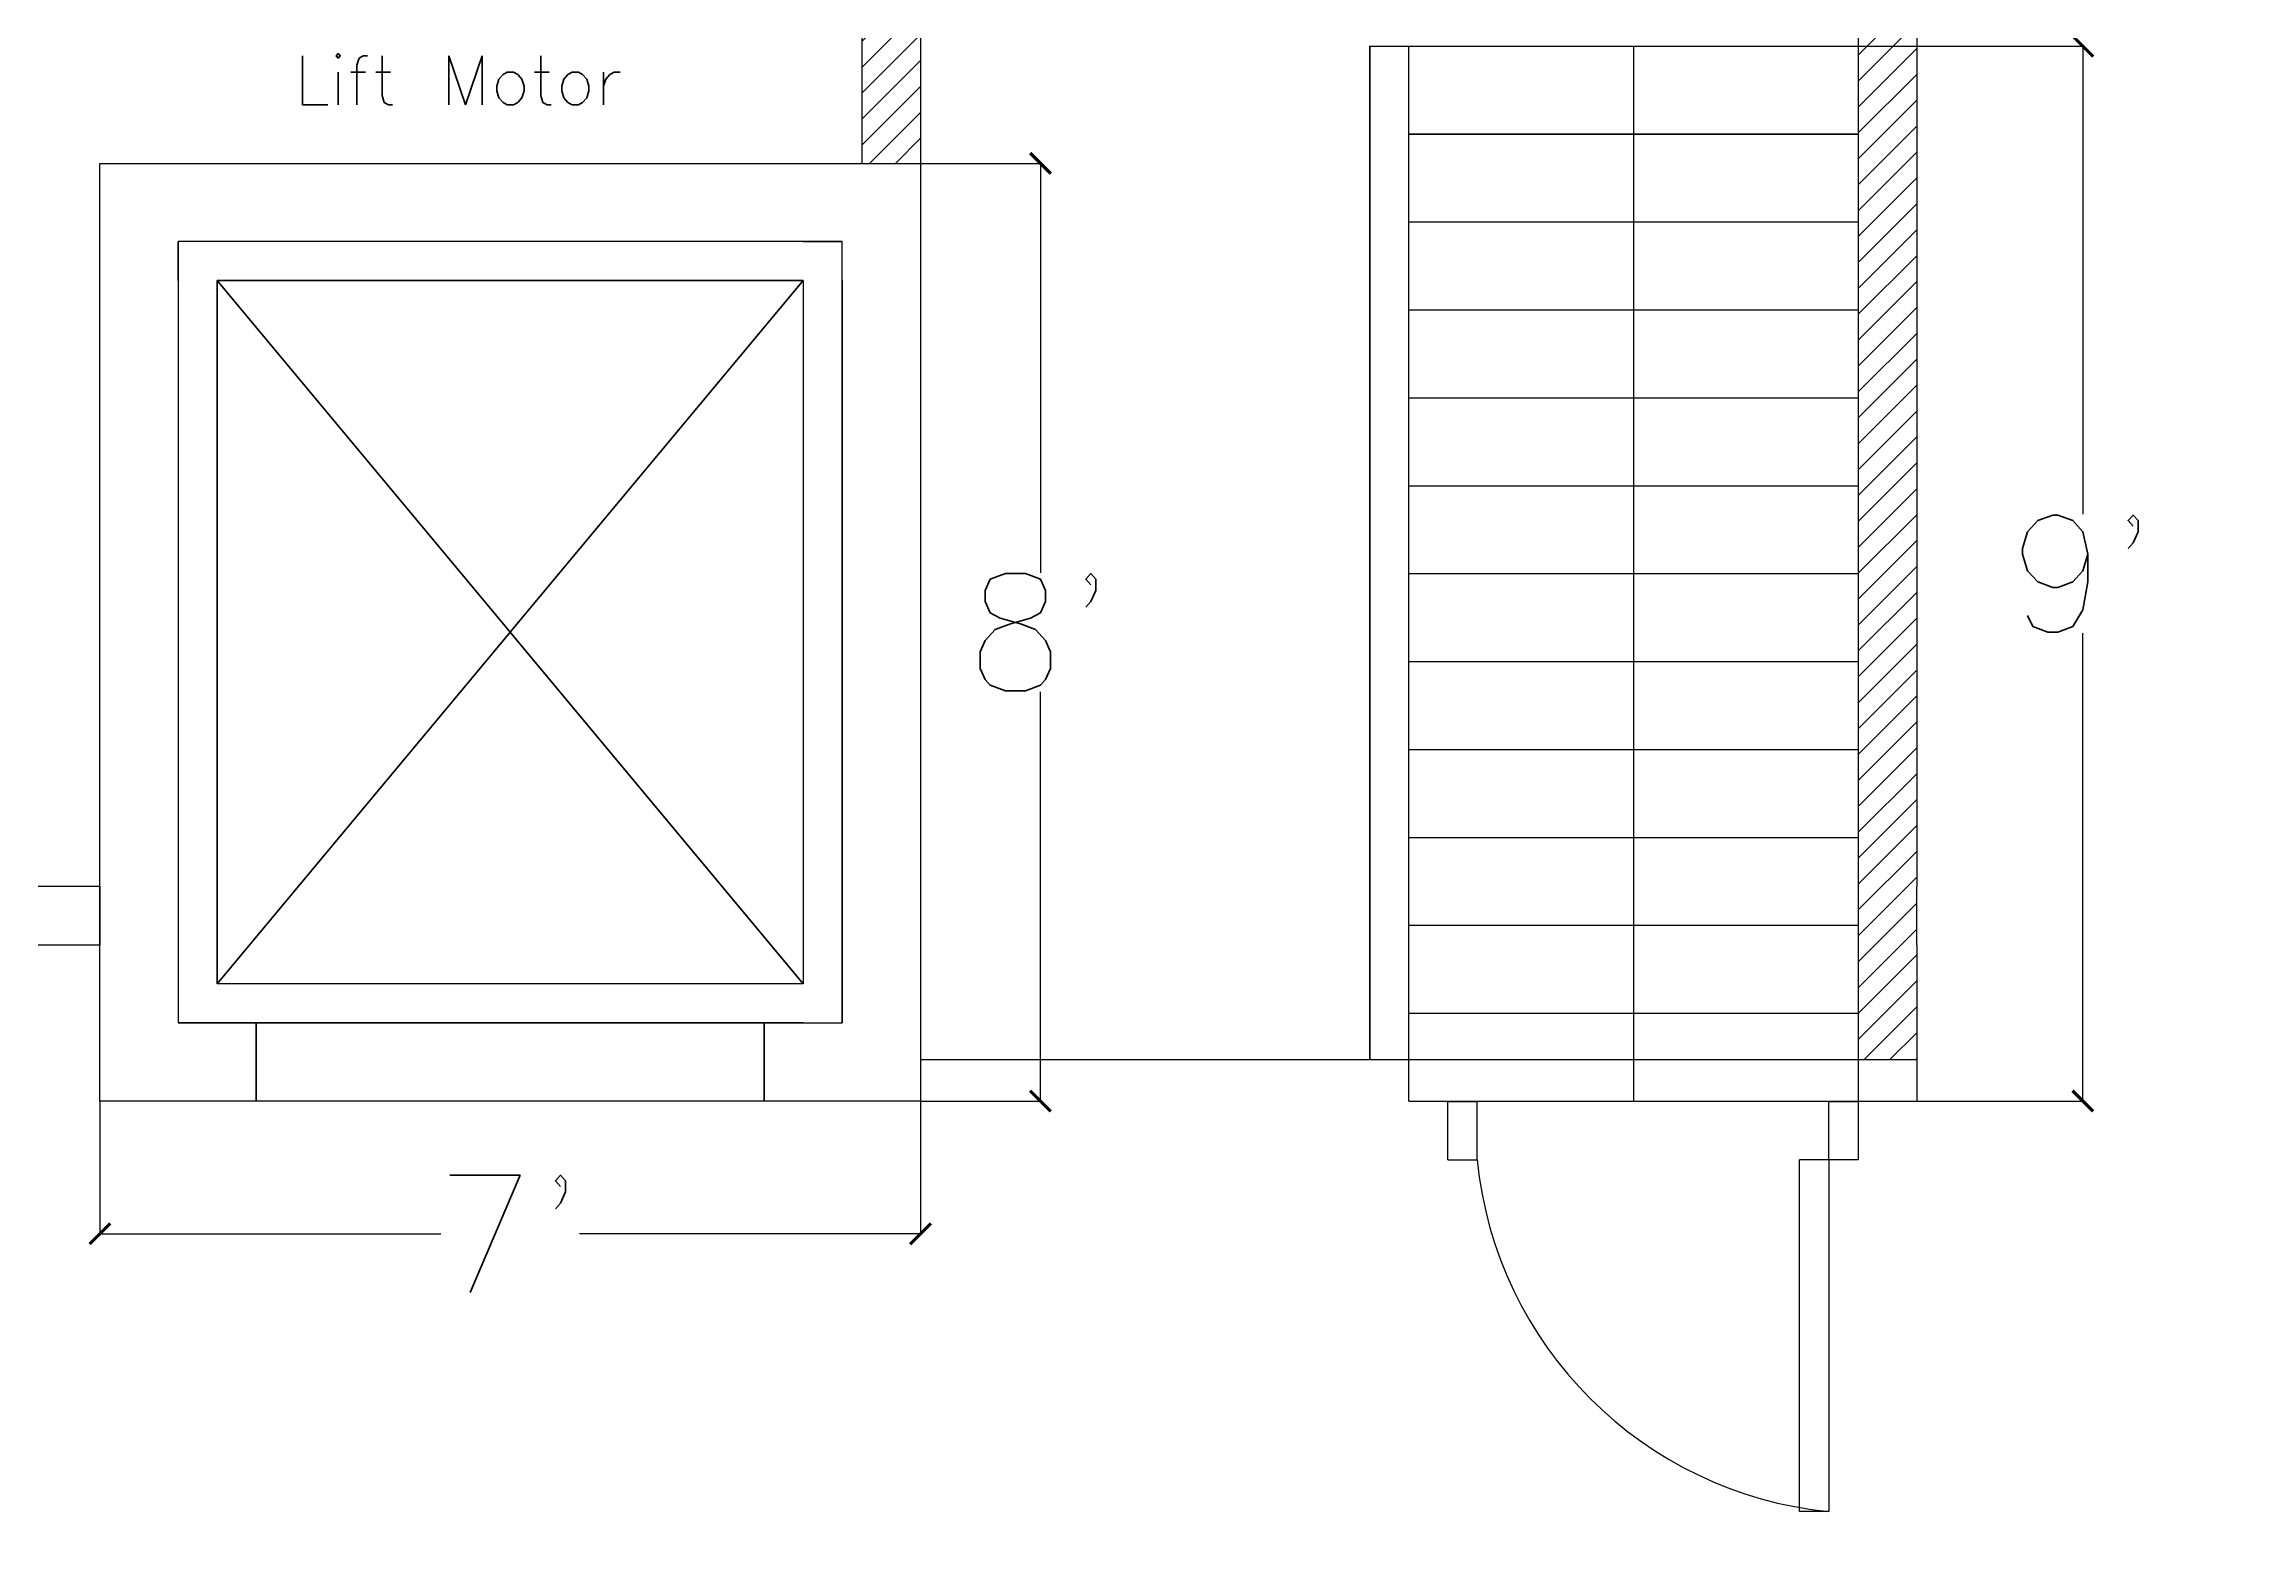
# Model space of a CAD drawing. Header units: inches. Extents: x 474 to 5633, y -332 to 1348.
# Drawn here: x 1923.6 to 2149.6, y 216.6 to 371 of the extents above; entities that cross this region are included whole.
import ezdxf

# ---------------------------------------------------------------- set-up
doc = ezdxf.new("R2010")
doc.units = ezdxf.units.IN
doc.header["$LTSCALE"] = 20
doc.header["$MEASUREMENT"] = 0
for name, color, linetype, plot in [('Dimensions', 9, 'Continuous', False), ('Doors', 6, 'Continuous', False), ('Hatches', 3, 'Continuous', False), ('Pillars', 200, 'Continuous', False)]:
    doc.layers.add(name, color=color, linetype=linetype, plot=plot)
doc.layers.add('Lift and Stairs', color=60, linetype='Continuous')
doc.styles.get("Standard").update_dxf_attribs({"font": 'txt.shx', "height": 12})
doc.dimstyles.new('iut', dxfattribs={"dimtxt": 0.18, "dimasz": 2.1175, "dimexe": 0.18, "dimexo": 0.0625, "dimgap": 0.09, "dimtad": 0, "dimtih": 1, "dimtoh": 1, "dimzin": 0, "dimdsep": 46, "dimlunit": 4, "dimtxsty": 'Standard', "dimblk": 'ARCHTICK', "dimcen": 0.09, "dimadec": 0, "dimazin": 0, "dimtfac": 1, "dimtofl": 0, "dimtmove": 0, "dimatfit": 3, "dimldrblk": 'ARCHTICK', "dimfxl": 1, "dimtolj": 1, "dimtzin": 0, "dimarcsym": 0})

# ---------------------------------------------------------------- blocks, each defined once
blk = doc.blocks.new('BDoor3')
at = {"layer": 'Doors'}
for p, q in [((-42, -6), (-42, 0)), ((-42, 0), (-39, 0)), ((-39, -6), (-39, 0)), ((-3, 0), (0, 0)), ((-3, -6), (-3, 0)), ((0, 0), (0, -6)), ((-42, -6), (-39, -6)), ((-3, -6), (-6, -6)), ((-6, -42), (-6, -6)), ((0, -6), (-3, -6)), ((-3, -6), (-3, -42)), ((-3, -42), (-6, -42))]:
    blk.add_line(p, q, dxfattribs=at)
blk.add_arc((0.99, -2.01), 40.19, 185.6957, 264.3043, dxfattribs=at)
blk = doc.blocks.new('_ArchTick')
at = {"color": 0, "linetype": 'ByBlock', "const_width": 0.15}
blk.add_lwpolyline([(-0.5, -0.5), (0.5, 0.5)], dxfattribs=at)
blk = doc.blocks.new('*D82')
at = {"layer": 'Defpoints', "color": 0, "transparency": 16777216}
for p in [(2013.33, 358.78), (2013.33, 262.78), (2025.62, 262.78)]:
    blk.add_point(p, dxfattribs=at)
at = {"layer": 'Dimensions', "color": 0, "lineweight": -2, "transparency": 16777216}
for p, q in [((2013.39, 358.78), (2025.8, 358.78)), ((2025.62, 358.78), (2025.62, 316.87)), ((2025.62, 262.78), (2025.62, 304.69)), ((2013.39, 262.78), (2025.8, 262.78))]:
    blk.add_line(p, q, dxfattribs=at)
at = {"layer": 'Dimensions', "color": 0, "lineweight": -2, "transparency": 16777216, "xscale": 2.1175, "yscale": 2.1175, "zscale": 2.1175}
for p, rotation in [((2025.62, 358.78), 90), ((2025.62, 262.78), 270)]:
    blk.add_blockref('_ArchTick', p, dxfattribs=dict(at, rotation=rotation))
at = {"layer": 'Dimensions', "color": 0, "transparency": 16777216, "insert": (2025.62, 310.78), "char_height": 12, "attachment_point": 5}
blk.add_mtext("\\A1;8'", dxfattribs=at)
blk = doc.blocks.new('*D83')
at = {"layer": 'Defpoints', "color": 0, "transparency": 16777216}
for p in [(2109.33, 370.78), (2109.33, 262.78), (2132.33, 262.78)]:
    blk.add_point(p, dxfattribs=at)
at = {"layer": 'Dimensions', "color": 0, "lineweight": -2, "transparency": 16777216}
for p, q in [((2109.39, 370.78), (2132.51, 370.78)), ((2132.33, 370.78), (2132.33, 322.87)), ((2132.33, 262.78), (2132.33, 310.69)), ((2109.39, 262.78), (2132.51, 262.78))]:
    blk.add_line(p, q, dxfattribs=at)
at = {"layer": 'Dimensions', "color": 0, "lineweight": -2, "transparency": 16777216, "xscale": 2.1175, "yscale": 2.1175, "zscale": 2.1175}
for p, rotation in [((2132.33, 370.78), 90), ((2132.33, 262.78), 270)]:
    blk.add_blockref('_ArchTick', p, dxfattribs=dict(at, rotation=rotation))
at = {"layer": 'Dimensions', "color": 0, "transparency": 16777216, "insert": (2132.33, 316.78), "char_height": 12, "attachment_point": 5}
blk.add_mtext("\\A1;9'", dxfattribs=at)
blk = doc.blocks.new('*D84')
at = {"layer": 'Defpoints', "color": 0, "transparency": 16777216}
for p in [(1929.33, 262.78), (2013.33, 262.78), (2013.33, 249.19)]:
    blk.add_point(p, dxfattribs=at)
at = {"layer": 'Dimensions', "color": 0, "lineweight": -2, "transparency": 16777216}
for p, q in [((1929.33, 262.72), (1929.33, 249.01)), ((2013.33, 262.72), (2013.33, 249.01)), ((1929.33, 249.19), (1964.24, 249.19)), ((2013.33, 249.19), (1978.42, 249.19))]:
    blk.add_line(p, q, dxfattribs=at)
at = {"layer": 'Dimensions', "color": 0, "lineweight": -2, "transparency": 16777216, "xscale": 2.1175, "yscale": 2.1175, "zscale": 2.1175, "rotation": 180}
blk.add_blockref('_ArchTick', (1929.33, 249.19), dxfattribs=at)
at = {"layer": 'Dimensions', "color": 0, "lineweight": -2, "transparency": 16777216, "xscale": 2.1175, "yscale": 2.1175, "zscale": 2.1175}
blk.add_blockref('_ArchTick', (2013.33, 249.19), dxfattribs=at)
at = {"layer": 'Dimensions', "color": 0, "transparency": 16777216, "insert": (1971.33, 249.19), "char_height": 12, "attachment_point": 5}
blk.add_mtext("\\A1;7'", dxfattribs=at)

msp = doc.modelspace()

# ---------------------------------------------------------------- hatches: boundary and pattern name
at = {"layer": 'Hatches'}
h = msp.add_hatch(dxfattribs=at)
h.set_pattern_fill('ANSI31', color=256, scale=15, style=0)
h.paths.add_polyline_path([(1581.329, 406.779), (1749.329, 406.779), (1791.329, 406.779), (1797.329, 406.779), (1875.329, 406.779), (1881.329, 406.779), (1997.329, 406.779), (2003.329, 406.779), (2007.329, 406.779), (2007.329, 358.779), (2013.329, 358.779), (2013.329, 406.779), (2099.329, 406.779), (2105.329, 406.779), (2109.329, 406.779), (2109.329, 266.995), (2115.329, 266.995), (2115.329, 278.779), (2115.329, 284.779), (2115.329, 406.779), (2165.329, 406.779), (2171.329, 406.779), (2255.329, 406.779), (2465.329, 406.779), (2465.329, 244.779), (2473.329, 244.779), (2473.329, 414.779), (2429.329, 414.779), (1617.329, 414.779), (1573.329, 414.779), (1573.329, 244.779), (1581.329, 244.779)])
h.paths.add_polyline_path([(2473.329, 178.779), (2465.329, 178.779), (2447.329, 178.779), (2447.329, 214.779), (2441.329, 214.779), (2441.329, 178.779), (2441.329, 172.779), (2465.329, 172.779), (2465.329, 16.779), (2441.329, 16.779), (2441.329, 8.779), (2441.329, -45.221), (2447.329, -45.221), (2447.329, 8.779), (2465.329, 8.779), (2473.329, 8.779)])
h.paths.add_polyline_path([(2473.329, -165.221), (2473.329, -75.221), (2465.329, -75.221), (2465.329, -159.221), (2465.329, -237.221), (2399.329, -237.221), (2249.329, -237.221), (2249.329, -245.221), (2405.329, -245.221), (2473.329, -245.221)])
h.paths.add_polyline_path([(2183.329, -219.221), (2219.329, -219.221), (2219.329, -213.221), (2183.329, -213.221), (2177.329, -213.221), (2177.329, -237.221), (2027.329, -237.221), (2019.329, -237.221), (1869.329, -237.221), (1869.329, -213.221), (1863.329, -213.221), (1827.329, -213.221), (1827.329, -219.221), (1863.329, -219.221), (1863.329, -245.221), (2183.329, -245.221)])
h.paths.add_polyline_path([(1605.329, 16.779), (1581.329, 16.779), (1581.329, 172.779), (1605.329, 172.779), (1605.329, 178.779), (1605.329, 214.779), (1599.329, 214.779), (1599.329, 178.779), (1581.329, 178.779), (1573.329, 178.779), (1573.329, 8.779), (1599.329, 8.779), (1599.329, -45.221), (1605.329, -45.221)])
h.paths.add_polyline_path([(1581.329, -75.221), (1573.329, -75.221), (1573.329, -245.221), (1797.329, -245.221), (1797.329, -237.221), (1581.329, -237.221)])

# ---------------------------------------------------------------- linework, layer by layer
for p, q in [((2007.329, 406.779), (2007.329, 358.779)), ((2013.329, 406.779), (2013.329, 278.779)), ((2109.329, 406.779), (2109.329, 262.779)), ((2115.329, 406.779), (2115.329, 284.779)), ((2059.329, 266.995), (2059.329, 370.779)), ((2063.329, 262.779), (2063.329, 370.779)), ((2063.329, 361.779), (2109.329, 361.779)), ((2007.329, 358.779), (2013.329, 358.779)), ((2063.329, 352.779), (2109.329, 352.779)), ((1941.329, 350.779), (1937.329, 350.779)), ((1937.329, 346.779), (1937.329, 350.779)), ((2001.329, 350.779), (1941.329, 350.779)), ((2001.329, 350.779), (2005.329, 350.779)), ((2005.329, 346.779), (2005.329, 350.779)), ((1937.329, 346.779), (1937.329, 278.779)), ((1941.329, 346.779), (1941.329, 278.779)), ((2001.329, 346.779), (1941.329, 346.779)), ((2001.329, 274.779), (1941.329, 346.779)), ((2001.329, 346.779), (1941.329, 274.779)), ((2001.329, 346.779), (2001.329, 278.779)), ((2005.329, 346.779), (2005.329, 278.779)), ((2063.329, 343.779), (2109.329, 343.779)), ((2063.329, 334.779), (2109.329, 334.779)), ((2063.329, 325.779), (2109.329, 325.779)), ((2063.329, 316.779), (2109.329, 316.779)), ((2063.329, 307.779), (2109.329, 307.779)), ((2063.329, 298.779), (2109.329, 298.779)), ((2063.329, 289.779), (2109.329, 289.779)), ((1914.066, 284.779), (1929.329, 284.779)), ((1929.329, 284.779), (1929.329, 278.779)), ((2115.329, 278.779), (2115.329, 284.779)), ((2063.329, 280.779), (2109.329, 280.779)), ((1914.103, 278.779), (1929.329, 278.779)), ((1937.329, 278.779), (1937.329, 274.779)), ((1941.329, 278.779), (1941.329, 274.779)), ((2001.329, 278.779), (2001.329, 274.779)), ((2005.329, 278.779), (2005.329, 274.779)), ((2013.329, 278.779), (2013.329, 262.779)), ((2115.329, 278.779), (2115.329, 262.778)), ((1937.329, 274.779), (1937.329, 270.779)), ((2001.329, 274.779), (1941.329, 274.779)), ((2005.329, 274.779), (2005.329, 270.779)), ((2063.329, 271.779), (2109.329, 271.779)), ((1941.329, 270.779), (1937.329, 270.779)), ((2001.329, 270.779), (1941.329, 270.779)), ((1945.329, 270.779), (1945.329, 262.779)), ((1997.329, 270.779), (1997.329, 262.779)), ((2001.329, 270.779), (2005.329, 270.779)), ((1935.329, 262.779), (1929.329, 262.779)), ((1997.329, 262.779), (1945.329, 262.779)), ((2109.329, 262.779), (2115.329, 262.779))]:
    msp.add_line(p, q)
at = {"layer": 'Lift and Stairs'}
for p, q in [((2059.329, 370.779), (2059.329, 266.995)), ((2059.329, 370.779), (2063.331, 370.779)), ((2063.329, 262.779), (2063.329, 370.779)), ((2063.329, 370.779), (2109.329, 370.779)), ((2086.329, 370.779), (2086.329, 262.779)), ((2109.329, 361.779), (2063.329, 361.779)), ((2063.329, 352.779), (2109.329, 352.779)), ((1941.329, 346.779), (2001.329, 346.779)), ((1941.329, 274.779), (1941.329, 346.779)), ((1941.329, 346.779), (2001.329, 274.779)), ((1941.329, 274.779), (2001.329, 346.779)), ((2001.329, 346.779), (2001.329, 274.779)), ((2063.329, 343.779), (2109.329, 343.779)), ((2063.329, 334.779), (2109.329, 334.779)), ((2063.329, 325.779), (2109.329, 325.779)), ((2063.329, 316.779), (2109.329, 316.779)), ((2063.329, 307.779), (2109.329, 307.779)), ((2063.329, 298.779), (2109.329, 298.779)), ((2063.329, 289.779), (2109.329, 289.779)), ((2063.329, 280.779), (2109.329, 280.779)), ((2001.329, 274.779), (1941.329, 274.779)), ((2063.329, 271.779), (2109.329, 271.779)), ((1945.329, 270.779), (1997.329, 270.779)), ((1945.329, 262.779), (1945.329, 270.779)), ((1997.329, 270.779), (1997.329, 262.779)), ((2115.329, 266.995), (2013.329, 266.995)), ((1997.329, 262.779), (1945.329, 262.779)), ((2063.329, 262.779), (2109.329, 262.779))]:
    msp.add_line(p, q, dxfattribs=at)
at = {"layer": 'Pillars'}
for p, q in [((1929.329, 358.779), (2013.329, 358.779)), ((1929.329, 262.779), (1929.329, 358.779)), ((2013.329, 358.779), (2013.329, 262.779)), ((2005.329, 350.779), (1937.329, 350.779)), ((1937.329, 350.779), (1937.329, 270.779)), ((2005.329, 270.779), (2005.329, 350.779)), ((1937.329, 270.779), (1945.329, 270.779)), ((1945.329, 270.779), (1945.329, 262.779)), ((1997.329, 262.779), (1997.329, 270.779)), ((1997.329, 270.779), (2005.329, 270.779)), ((1945.329, 262.779), (1929.329, 262.779)), ((2013.329, 262.779), (1997.329, 262.779))]:
    msp.add_line(p, q, dxfattribs=at)

# ---------------------------------------------------------------- block references
msp.add_blockref('BDoor3', (2109.319, 262.753))

# ---------------------------------------------------------------- texts
msp.add_text('Lift Motor', height=5).set_placement((1949.218, 364.787))

# ---------------------------------------------------------------- dimensions: what is measured, and where the dimension line sits
at = {"layer": 'Dimensions'}
dim = msp.add_linear_dim(base=(2132.326, 262.779), p1=(2109.329, 370.779), p2=(2109.329, 262.779), angle=90, dimstyle='iut', dxfattribs=at)
dim.commit()
dim.dimension.update_dxf_attribs({"geometry": '*D83', "text_midpoint": (2132.326, 316.779)})
dim = msp.add_linear_dim(base=(2025.62, 262.779), p1=(2013.329, 358.779), p2=(2013.329, 262.779), angle=90, dimstyle='iut', dxfattribs=at)
dim.commit()
dim.dimension.update_dxf_attribs({"geometry": '*D82', "text_midpoint": (2025.62, 310.779), "dimtype": 160})
dim = msp.add_linear_dim(base=(2013.329, 249.188), p1=(1929.329, 262.779), p2=(2013.329, 262.779), dimstyle='iut', dxfattribs=at)
dim.commit()
dim.dimension.update_dxf_attribs({"geometry": '*D84', "text_midpoint": (1971.329, 249.188)})

doc.saveas('drawing.dxf')
